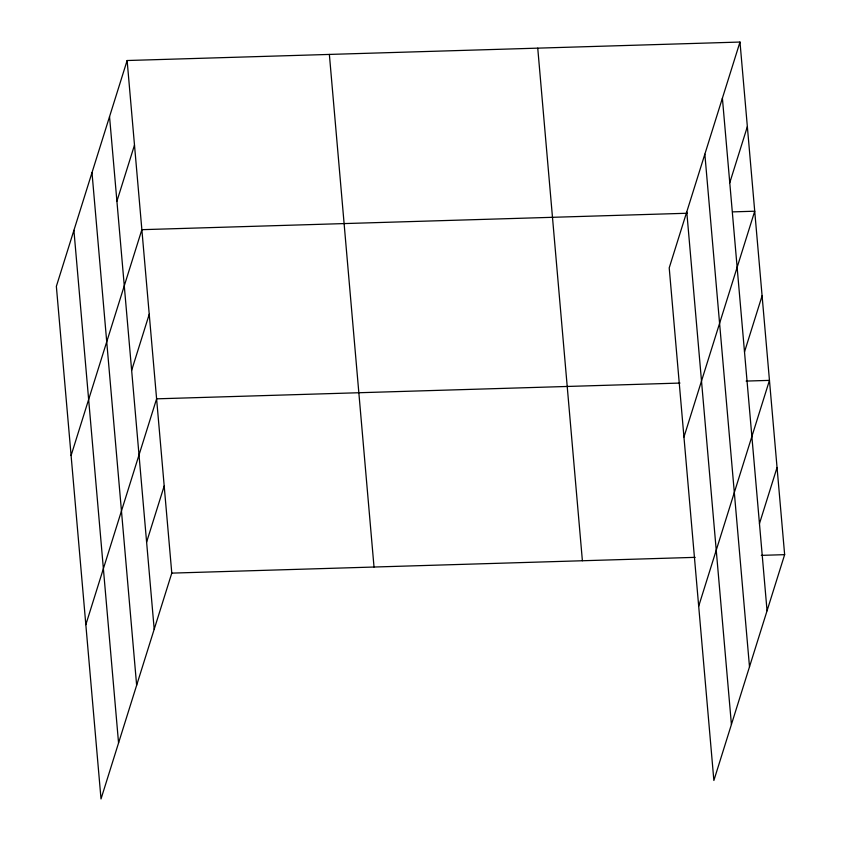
<?xml version="1.0" encoding="UTF-8"?>
<svg xmlns="http://www.w3.org/2000/svg" width="841" height="841" viewBox="0 0 841 841"><rect width="100%" height="100%" fill="white"/><g stroke="black" fill="none" stroke-linecap="round" stroke-linejoin="round"><path stroke-width="1.26" d="M127.128 60.52L56.358 286.339L101.015 798.95L171.785 573.12L127.128 60.52L739.985 42.05L784.642 554.661L713.872 780.48L669.215 267.88L739.985 42.05M116.91 201.22L134.497 145.094M71.096 455.507L141.866 229.677L687.307 213.246M131.648 370.376L149.235 314.261M85.835 624.663L156.605 398.834L680.001 383.065M146.607 542.109L164.195 485.982M729.767 182.749L747.355 126.634M683.954 437.036L754.724 211.207L732.679 211.879M744.506 351.916L762.093 295.79M698.692 606.193L769.462 380.374L746.125 381.078M759.465 523.638L777.052 467.512M171.785 573.12L695.192 557.352M761.305 555.365L784.642 554.661M722.398 98.176L767.055 610.776M704.853 154.176L749.499 666.776M686.771 211.869L731.418 724.479M537.746 48.147L582.393 560.747M329.367 54.423L374.024 567.034M109.54 116.636L154.197 629.247M91.995 172.647L136.641 685.247M73.913 230.339L118.56 742.95"/></g></svg>
